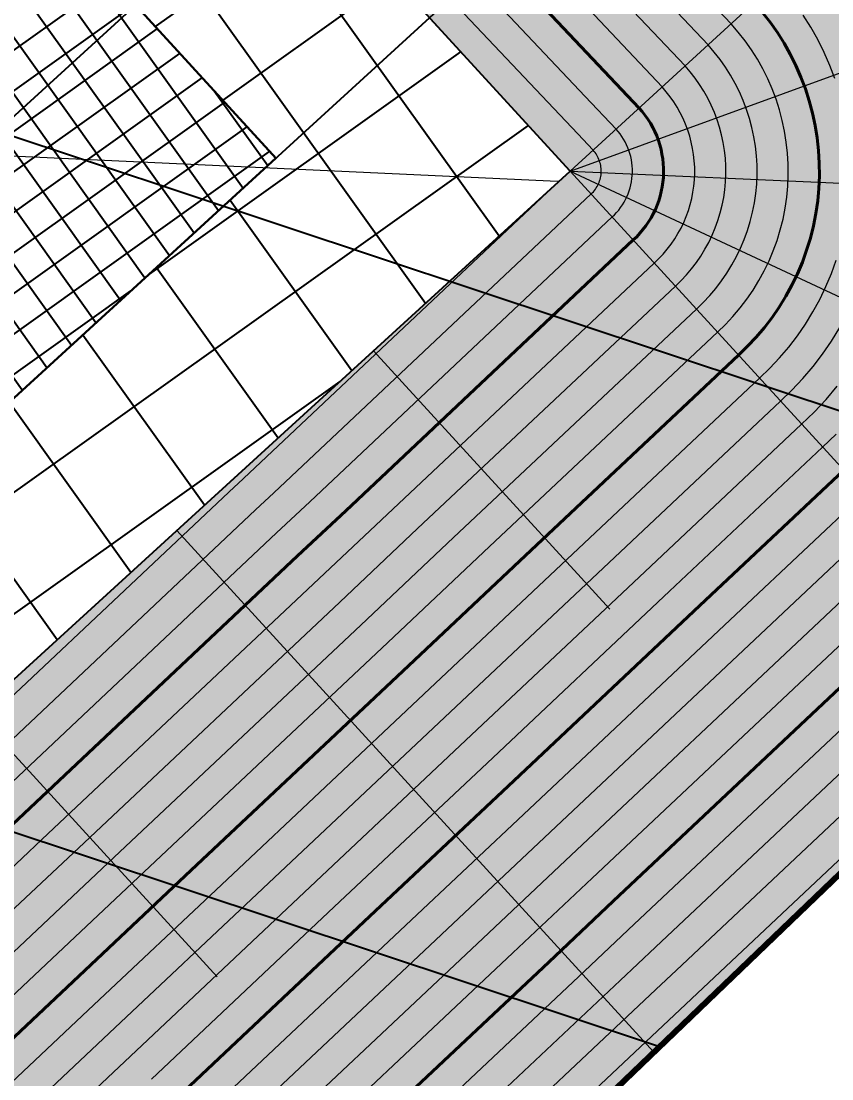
# Model space of a CAD drawing. Header units: metres. Extents: x 2302534 to 2308412, y 452340 to 454783.
# Drawn here: x 2308085.06 to 2308088.95, y 454477.5 to 454482.59 of the extents above; entities that cross this region are included whole.
import ezdxf

# ---------------------------------------------------------------- set-up
doc = ezdxf.new("R2010")
doc.units = ezdxf.units.M
doc.linetypes.add('ACAD_ISO02W100', pattern=[15, 12, -3])
for name, color, linetype, lineweight in [('280_ПОР_Откосы планировки', 250, 'Continuous', 20), ('ГП_АД том 3.2.6', 250, 'Continuous', 40), ('ГП_Борт_БР100.20.8', 15, 'Continuous', 30), ('ГП_ВП', 1, 'Continuous', 40), ('ГП_Границы ЗУ', 1, 'Continuous', 50), ('ПП_Дорога_Покрытия_Откос', 3, 'Continuous', 9)]:
    doc.layers.add(name, color=color, linetype=linetype, lineweight=lineweight)
for name, color, linetype in [('АД_серый', 250, 'Continuous'), ('ГП_здания', 7, 'Continuous'), ('ГП_ПЗМ', 7, 'Continuous'), ('ГП_Размеры проезд', 7, 'Continuous'), ('ПП_Дорога_Покрытия_Газон', 3, 'Continuous')]:
    doc.layers.add(name, color=color, linetype=linetype)
doc.layers.add('ГП_Штриховка отмостки', color=7, linetype='Continuous', true_color=0xfbfccf)
doc.styles.add('Ck_rus', font='isocpeur.ttf', dxfattribs={"width": 0.8, "oblique": 15, "height": 2.5})
doc.dimstyles.new('Ck_Линейный р-р', dxfattribs={"dimscale": 0, "dimtxt": 2.5, "dimasz": 1, "dimexe": 0.5, "dimexo": 0.5, "dimtad": 1, "dimzin": 1, "dimtxsty": 'Ck_rus', "dimblk": 'OBLIQUE', "dimcen": 0, "dimdle": 0.1, "dimadec": 0, "dimazin": 0, "dimtfac": 1, "dimtofl": 0, "dimtmove": 1, "dimatfit": 3, "dimfxl": 1, "dimarcsym": 0})

# ---------------------------------------------------------------- blocks, each defined once
blk = doc.blocks.new('АД 3.2.6')
at = {"layer": 'АД_серый'}
h = blk.add_hatch(dxfattribs=at)
h.set_pattern_fill('ANSI37', color=256, scale=0.25)
h.set_pattern_definition([(45, (-2306981.547548172, -453219.1040564558), (-0.5612660075668221, 0.5612660075668221), []), (135, (-2306981.547548172, -453219.1040564558), (-0.5612660075668221, -0.5612660075668221), [])])
edge = h.paths.add_edge_path()
edge.add_line((1447.454853040166, 1552.309207625396), (1448.993342189118, 1553.496323051746))
edge.add_line((1448.993342189118, 1553.496323051746), (1448.068976207171, 1554.677655998675))
edge.add_line((1448.068976207171, 1554.677655998675), (1446.517068812158, 1553.479917128919))
edge.add_arc((1539.264207246713, 1427.39880878001), 156.5198951261088, 126.3387527321787, 128.5976521573407)
edge.add_line((1441.619650802109, 1549.726312502695), (1440.286358835176, 1548.661001503293))
edge.add_line((1440.286358835176, 1548.661001503293), (1432.437758919317, 1542.427474732685))
edge.add_line((1432.437758919317, 1542.427474732685), (1424.532497577369, 1535.683233446325))
edge.add_line((1424.532497577369, 1535.683233446325), (1399.62438085489, 1514.544693585194))
edge.add_line((1399.62438085489, 1514.544693585194), (1338.628941953648, 1462.780261460226))
edge.add_line((1338.628941953648, 1462.780261460226), (1277.633627716452, 1411.015930665249))
edge.add_arc((2570.053925645072, -111.6977968080318), 1997.249939875698, 130.3233042678484, 132.4751140804625)
edge.add_line((1221.371130604297, 1361.415247290919), (1158.760474131442, 1304.093159574782))
edge.add_line((1158.760474131442, 1304.093159574782), (1121.881938925944, 1270.329663886223))
edge.add_line((1121.881938925944, 1270.329663886223), (1072.464701327029, 1225.086580126663))
edge.add_line((1072.464701327029, 1225.086580126663), (1074.583919865545, 1224.99317454308))
edge.add_line((1074.583919865545, 1224.99317454308), (1122.89484344935, 1269.223307512118))
edge.add_line((1122.89484344935, 1269.223307512118), (1159.773378654849, 1302.986803200678))
edge.add_line((1159.773378654849, 1302.986803200678), (1222.384035128168, 1360.308890916873))
edge.add_arc((2570.053925785702, -111.6977969651925), 1995.749940086286, 130.3233042815335, 132.4751140939099, ccw=False)
edge.add_line((1278.604277253617, 1409.872322569485), (1339.599524696823, 1461.636596676137))
edge.add_line((1339.599524696823, 1461.636596676137), (1400.594963598531, 1513.401028801105))
edge.add_line((1400.594963598531, 1513.401028801105), (1433.380012007896, 1541.224411068426))
edge.add_line((1433.380012007896, 1541.224411068426), (1441.268543222919, 1547.527284682845))
edge.add_line((1441.268543222919, 1547.527284682845), (1442.567646383308, 1548.565322835639))
edge.add_arc((1539.189932452515, 1427.497935878229), 154.8973155026733, 126.31552717981941, 128.5929061880581, ccw=False)
blk = doc.blocks.new('A$Cc85c39c8')
at = {"layer": 'ГП_Штриховка отмостки'}
h = blk.add_hatch(dxfattribs=at)
h.set_pattern_fill('ANSI37', color=8, scale=0.05, angle=-189.077979408546)
h.set_pattern_definition([(215.922020591454, (-2304838.715702966, -470413.0885560307), (0.0931360275646616, -0.1285583247770233), []), (305.9220205914539, (-2304838.715702966, -470413.0885560307), (0.128558324777023, 0.0931360275646616), [])])
h.paths.add_polyline_path([(40.45327658439055, 30.14330169017194), (46.99561853986233, 36.20718584296992), (42.25262851873412, 41.31523807306075), (35.71669467259198, 35.24580416700337)])
h.paths.add_polyline_path([(40.51102579943836, 31.55090597097296), (45.58170047448948, 36.2602846515365), (42.20018534455448, 39.90207091264892), (37.12890497315675, 35.19372560537886)], flags=16)
at = {"layer": 'ПП_Дорога_Покрытия_Газон'}
h = blk.add_hatch(dxfattribs=at)
h.set_pattern_fill('ANSI37', color=256, scale=0.15, angle=-9.07873099316971)
h.set_pattern_definition([(35.92126900683027, (-2304840.476473742, -470414.7234880657), (-0.2794030235297626, 0.3856786394686991), []), (125.9212690068301, (-2304840.476473742, -470414.7234880657), (-0.3856786394686991, -0.2794030235297626), [])])
h.paths.add_polyline_path([(31.80679666250944, 32.9824364244123), (41.57219145726412, 42.04804754944052), (46.99735295586288, 36.20879710651934), (40.4586560614407, 30.1375066266628), (35.71585637005046, 35.2464209428872), (34.24808704806492, 33.88431744131958), (37.58216437650844, 30.29362021497218), (30.61248172447085, 23.82204674865352), (27.2943626656197, 27.42767616017955), (25.08947756839916, 25.38119033561088), (26.41510894335806, 23.95335542829707), (26.59912590356544, 24.12334695865866), (28.09410397289321, 22.5063845536788), (26.69921981403604, 21.21673105104128), (25.20216329349205, 22.83222165692132), (25.38531104614958, 23.00204682303593), (24.06334717711434, 24.42877429019427), (19.6634955802001, 20.34454430721234), (24.3440535068512, 15.30204720114125), (17.33372789714485, 8.799555780016817), (12.65565388370305, 13.83893620257731), (6.425984020810574, 8.055089786474127), (9.351529918145388, 4.904368156974669), (0.5569829787127674, -3.260378968145232), (-3.04884798778221, 0.6238641829113476), (13.07458295533433, 15.59238233446376), (12.39427205640822, 16.32521171408007), (-4.462081200443208, 0.6763906624983065), (0.5044534718617797, -4.673618383996654), (15.52864902606234, 9.274058394134045), (17.32033615140244, 7.344083418953232), (48.41170692164451, 36.1561022423557), (41.62246535671875, 43.45919837558176), (31.12658134056256, 33.7151596727781)])
h.paths.add_polyline_path([(30.02727914554998, 32.69460360653466), (13.49357850151136, 17.34576319932239), (14.17390455910936, 16.6129206638434), (30.70770056173206, 31.96165835205466)], flags=17)
at = {"layer": 'ГП_Борт_БР100.20.8'}
blk.add_lwpolyline([(14.17414304520935, 16.61266377009451), (30.70750055555254, 31.96187379723415), (29.00677189184353, 33.7938869788195), (30.1060897144489, 34.81442621239694), (31.80679666250944, 32.98243642429588), (41.57219145726412, 42.04804754944052), (42.2515535177663, 41.31683086819248), (46.99486415693536, 36.20843334466917), (40.4586560614407, 30.1375066266628), (35.71573948487639, 35.24683314689901), (34.24802999245003, 33.8843788873055), (37.58216437650844, 30.29362021485577), (30.62048938637599, 23.82948211801704), (27.28635500464589, 27.42024079168914), (25.08962095109746, 25.38101496448508), (26.41481280932203, 23.95308186748298), (26.59912590356544, 24.12334695865866), (28.09410397289321, 22.5063845536788), (26.69921981403604, 21.21673105104128), (25.2018454563804, 22.83256464183796), (25.38531104614958, 23.00204682303593), (24.06334717711434, 24.42877429019427), (19.66345330281183, 20.34458985069068)], dxfattribs=at)
at = {"layer": 'ПП_Дорога_Покрытия_Газон'}
blk.add_lwpolyline([(17.32033615140244, 7.344083418953232), (48.41170692164451, 36.1561022423557), (41.62246535671875, 43.45919837558176), (31.12658134056256, 33.7151596727781), (31.80679666250944, 32.9824364244123), (41.57219145726412, 42.04804754944052), (46.99735295586288, 36.20879710651934), (40.4586560614407, 30.1375066266628), (35.7153429761529, 35.24646296916762), (34.24808704806492, 33.88431744131958), (37.58216437650844, 30.29362021497218), (30.61248172447085, 23.82204674865352), (27.2943626656197, 27.42767616017955), (25.08947756839916, 25.38119033561088), (26.41510894335806, 23.95335542829707), (26.59912590356544, 24.12334695865866), (28.09410397289321, 22.5063845536788), (26.69921981403604, 21.21673105104128), (25.20216329349205, 22.83222165692132), (25.38531104614958, 23.00204682303593), (24.06334717711434, 24.42877429019427), (19.6634955802001, 20.34454430721234)], dxfattribs=at)
blk = doc.blocks.new('Откос Компрессорная 4')
at = {"layer": 'ПП_Дорога_Покрытия_Откос'}
h = blk.add_hatch(dxfattribs=at)
h.set_pattern_fill('GRASS', color=110, scale=0.02, style=0)
h.set_pattern_definition([(90, (0, 0), (-0.3592102448, 0.3592102448), [0.09525, -0.6231704896]), (45, (0, 0), (-0.3592102448427661, 0.3592102448427661), [0.09525, -0.4127500000000001]), (135, (0, 0), (-0.3592102448427661, -0.3592102448427661), [0.09525, -0.4127500000000001])])
h.paths.add_polyline_path([(2308038.291761858, 454442.696528777), (2308039.507462977, 454441.3686434724), (2308054.627852278, 454455.2119800271), (2308056.404400716, 454453.2680670935), (2308087.696207987, 454481.8657529242), (2308081.295686681, 454488.8470017868), (2308083.557329347, 454490.9205121803), (2308090.113307504, 454484.08178866), (2308090.217869959, 454483.9639435636), (2308090.316708721, 454483.841258304), (2308090.409600043, 454483.7140106089), (2308090.496333644, 454483.5824885345), (2308090.576713183, 454483.446989813), (2308090.650556699, 454483.3078211784), (2308090.71769703, 454483.1652976728), (2308090.777982187, 454483.0197419329), (2308090.831275702, 454482.8714834593), (2308090.87745693, 454482.7208578709), (2308090.91642133, 454482.5682061456), (2308090.948080696, 454482.4138738475), (2308090.972363359, 454482.2582103451), (2308090.989214349, 454482.1015680207), (2308090.998595521, 454481.9443014721), (2308091.000485639, 454481.7867667104), (2308090.994880422, 454481.6293203537), (2308090.98179256, 454481.4723188201), (2308090.96125168, 454481.3161175206), (2308090.933304282, 454481.1610700549), (2308090.898013631, 454481.0075274105), (2308090.855459617, 454480.8558371683), (2308090.80573857, 454480.7063427162), (2308090.748963047, 454480.5593824711), (2308090.685261572, 454480.4152891131), (2308090.614778349, 454480.2743888327), (2308090.537672935, 454480.1370005917), (2308090.454119876, 454480.0034354019), (2308090.364308314, 454479.8739956203), (2308090.26844156, 454479.7489742655), (2308090.166736632, 454479.6286543535), (2308090.059423762, 454479.5133082577), (2308089.946745881, 454479.403197092), (2308083.54920351, 454473.2584983343), (2308078.268499982, 454468.236959544), (2308066.615421102, 454457.4894170943), (2308058.952790456, 454450.4795994847), (2308058.837828151, 454450.3816743318), (2308058.719000534, 454450.2884774176), (2308058.59650194, 454450.2001611585), (2308058.459078041, 454450.1076945531), (2308058.317678141, 454450.0214306013), (2308058.172582002, 454449.9415399779), (2308058.024076701, 454449.8681807482), (2308057.872456057, 454449.8014980549), (2308057.718020056, 454449.741623831), (2308057.561074253, 454449.688676539), (2308057.401929166, 454449.6427609361), (2308057.240899669, 454449.6039678672), (2308057.078304362, 454449.5723740854), (2308056.914464941, 454449.5480420993), (2308056.749705568, 454449.5310200503), (2308056.584352223, 454449.5213416171), (2308056.418732058, 454449.5190259485), (2308056.253172759, 454449.524077626), (2308056.088001887, 454449.536486655), (2308055.923546235, 454449.5562284839), (2308055.760131183, 454449.5832640529), (2308055.598080051, 454449.6175398719), (2308055.437713461, 454449.6589881252), (2308055.2793487, 454449.7075268068), (2308055.123299097, 454449.7630598818), (2308054.969873398, 454449.825477477), (2308054.81937516, 454449.8946560979), (2308054.672102147, 454449.9704588732), (2308054.528345742, 454450.0527358255), (2308054.528081701, 454450.0548043401), (2308050.120754238, 454445.9306404571), (2308042.168934919, 454438.4616497928), (2308042.041916955, 454438.350885929), (2308041.910214192, 454438.2457356586), (2308041.77407453, 454438.1463968995), (2308041.633754214, 454438.053056631), (2308041.48951736, 454437.9658905422), (2308041.341635458, 454437.8850627004), (2308041.190386858, 454437.810725243), (2308041.036056243, 454437.7430180912), (2308040.878934103, 454437.6820686857), (2308040.719316179, 454437.6279917483), (2308040.55750291, 454437.5808890646), (2308040.393798867, 454437.5408492931), (2308040.228512182, 454437.5079477985), (2308040.061953962, 454437.4822465091), (2308039.89443771, 454437.4637938008), (2308039.726278733, 454437.4526244063), (2308039.557793546, 454437.4487593491), (2308039.389299279, 454437.4522059039), (2308039.221113078, 454437.4629575836), (2308039.05355151, 454437.4809941509), (2308038.886929966, 454437.5062816568), (2308038.721562068, 454437.538772504), (2308038.557759078, 454437.5784055369), (2308038.395829313, 454437.6251061568), (2308038.236077562, 454437.6787864616), (2308038.085617818, 454437.7367517273), (2308037.937689207, 454437.800901806), (2308037.792545835, 454437.8711265034), (2308037.650437023, 454437.94730519), (2308037.511606882, 454438.0293070092), (2308037.376293888, 454438.1169911013), (2308037.244730475, 454438.210206846), (2308037.117142639, 454438.3087941208), (2308036.993749546, 454438.4125835763), (2308036.874763154, 454438.5213969269), (2308036.760387856, 454438.6350472575), (2308036.650820119, 454438.7533393437), (2308035.474726548, 454440.1174860178)])
at = {"layer": '280_ПОР_Откосы планировки', "linetype": 'Continuous', "lineweight": 20}
for p, q in [((2308087.696207987, 454481.8657529242, 145.2992506939918), (2308090.113307504, 454484.08178866, 143.1131141264923)), ((2308087.696207987, 454481.8657529242, 145.2992506939918), (2308089.242582017, 454482.4283546854, 144.2014781788707)), ((2308087.696207987, 454481.8657529242, 145.2992506939918), (2308089.946745881, 454479.403197092, 143.0752301067114)), ((2308087.696207987, 454481.8657529242, 145.2992506939918), (2308089.200855373, 454481.1624289361, 144.1920082363095)), ((2308087.696207987, 454481.8657529242, 145.2992506939918), (2308090.999018216, 454481.7197988723, 143.0942580589331)), ((2308086.750265305, 454481.0012527883, 145.3120654044506), (2308087.886255358, 454479.7582437552, 144.1894603274077)), ((2308085.804322623, 454480.1367526523, 145.3248801149094), (2308088.097744943, 454477.6272723522, 143.0584803940183)), ((2308084.840318656, 454479.255746249, 145.337939502063), (2308085.997955625, 454477.9890509948, 144.1939425675258))]:
    blk.add_line(p, q, dxfattribs=at)
at = {"layer": '280_ПОР_Откосы планировки', "linetype": 'Continuous', "lineweight": -3}
for points in [[(2308056.404400716, 454453.2680670935, 145.7231616321951), (2308087.696207987, 454481.8657529242, 145.2992506939918), (2308081.295686681, 454488.8470017868, 145.2050016340799)], [(2308089.946745881, 454479.403197092, 143.0752301067114), (2308083.54920351, 454473.2584983343, 143.0172761087306)]]:
    blk.add_polyline3d(points, dxfattribs=at)
blk = doc.blocks.new('_Oblique')
at = {"color": 0, "linetype": 'ByBlock', "lineweight": -2}
blk.add_line((-0.5, -0.5), (0.5, 0.5), dxfattribs=at)
blk = doc.blocks.new('*D190')
at = {"layer": 'ГП_Размеры проезд', "color": 0, "lineweight": -2, "transparency": 16777216}
for p, q in [((2308081.097888357, 454485.2767102422), (2308084.950509377, 454488.7976328054)), ((2308084.732236253, 454488.6658874328), (2308088.151993273, 454484.9239625417)), ((2308084.450183839, 454481.6086022932), (2308088.302804859, 454485.1295248565))]:
    blk.add_line(p, q, dxfattribs=at)
at = {"layer": 'ГП_Размеры проезд', "color": 0, "lineweight": -2, "transparency": 16777216, "xscale": 0.5, "yscale": 0.5, "zscale": 0.5}
for p, rotation in [((2308084.765967022, 454488.6289789618), 132.4242889778814), ((2308088.118262504, 454484.9608710129), 312.4242889778814)]:
    blk.add_blockref('_Oblique', p, dxfattribs=dict(at, rotation=rotation))
at = {"layer": 'ГП_Размеры проезд', "color": 0, "lineweight": 25, "transparency": 16777216, "insert": (2308087.36482654, 454487.6381942058), "char_height": 1.25, "attachment_point": 5, "rotation": 312.4242889778814, "style": 'Ck_rus', "bg_fill": 3, "box_fill_scale": 1.1, "bg_fill_color": 9, "bg_fill_true_color": 13158600, "bg_fill_transparency": 0}
blk.add_mtext('4,97', dxfattribs=at)
blk = doc.blocks.new('*D192')
at = {"layer": 'ГП_Размеры проезд', "color": 0, "lineweight": -2, "transparency": 16777216}
for p, q in [((2308088.117690742, 454484.9614966956), (2308087.780316512, 454485.3305205823)), ((2308084.832796363, 454481.9583341572), (2308088.302202685, 454485.1301838106)), ((2308088.117690742, 454484.9614966956), (2308088.791633661, 454484.2243300325)), ((2308085.506739282, 454481.2211674939), (2308088.976145604, 454484.3930171474)), ((2308088.791633661, 454484.2243300325), (2308089.129007892, 454483.8553061459)), ((2308091.905599496, 454480.818237709), (2308088.791633661, 454484.2243300325))]:
    blk.add_line(p, q, dxfattribs=at)
at = {"layer": 'ГП_Размеры проезд', "color": 0, "lineweight": -2, "transparency": 16777216, "xscale": 0.5, "yscale": 0.5, "zscale": 0.5}
for p, rotation in [((2308088.117690742, 454484.9614966956), 312.4346197351161), ((2308088.791633661, 454484.2243300325), 132.4346197351161)]:
    blk.add_blockref('_Oblique', p, dxfattribs=dict(at, rotation=rotation))
at = {"layer": 'ГП_Размеры проезд', "color": 0, "lineweight": 25, "transparency": 16777216, "insert": (2308091.686168871, 454482.9107957037), "char_height": 1.25, "attachment_point": 5, "rotation": 312.4346197351161, "style": 'Ck_rus', "bg_fill": 3, "box_fill_scale": 1.1, "bg_fill_color": 9, "bg_fill_true_color": 13158600, "bg_fill_transparency": 0}
blk.add_mtext('1,00', dxfattribs=at)

msp = doc.modelspace()

# ---------------------------------------------------------------- hatches: boundary and pattern name
at = {"layer": 'ГП_ПЗМ'}
h = msp.add_hatch(dxfattribs=at)
h.set_pattern_fill('ANSI31', color=1, angle=5156.620156177408, style=0)
h.set_pattern_definition([(161.620156177409, (0, 0), (-1.001125794145185, -3.01303371111197), [])])
h.paths.add_polyline_path([(2308087.546368007, 454486.7537011815), (2308090.113307504, 454484.08178866), (2308089.946745881, 454479.403197092), (2308084.866990538, 454481.9895232577), (2308081.510518429, 454485.6549011354), (2308078.268615711, 454486.7536998816), (2308080.957684005, 454489.2156718815), (2308081.295686681, 454488.8470017869), (2308083.557329347, 454490.9205121803)])
h.paths.add_polyline_path([(2308074.577349546, 454464.835846258), (2308076.642817655, 454466.7537038381), (2308077.850968671, 454467.8773215658)], flags=17)
h.paths.add_polyline_path([(2308038.291761858, 454442.696528777), (2308034.578082175, 454446.7529046432), (2308039.022085291, 454446.7537041454), (2308038.079191532, 454445.8904132421), (2308039.632488483, 454444.1941619097), (2308042.427592327, 454446.7537037659), (2308051.009220781, 454446.7537032977), (2308042.157774314, 454438.4622397491), (2308036.662113376, 454438.752742378), (2308036.132158594, 454439.3618550958), (2308035.474726548, 454440.1174860178)])
h.paths.add_polyline_path([(2308080.497025413, 454477.9957982775), (2308084.866990538, 454481.9895232577), (2308081.510518429, 454485.6549011354), (2308077.144515005, 454481.6568498511)], flags=16)
h.paths.add_polyline_path([(2308073.454990577, 454478.2792834751), (2308074.577350259, 454477.0536298096), (2308080.497025413, 454477.9957982775), (2308077.144515005, 454481.5451226133), (2308077.328266499, 454485.8927647265), (2308056.423789121, 454466.7537052673), (2308077.850968671, 454467.8773215658), (2308089.946745881, 454479.403197092), (2308084.290502292, 454481.4626688222), (2308080.497025413, 454477.9957982775), (2308074.577350927, 454475.3748547617), (2308069.882241083, 454471.075433047), (2308067.923736237, 454473.2141847199)])
h.paths.add_polyline_path([(2308054.577352159, 454465.0632029806), (2308034.578082175, 454446.7529046432), (2308039.022085291, 454446.7537041454), (2308045.454738589, 454452.6432871661), (2308047.00749427, 454450.9476269167), (2308042.427592327, 454446.7537037659), (2308051.009220781, 454446.7537032977), (2308054.577350586, 454450.0574637379), (2308054.577351726, 454460.4529994422), (2308054.302532084, 454460.7533955306), (2308054.577351768, 454461.0042822215)])
h.paths.add_polyline_path([(2308058.952790456, 454450.4795994847), (2308054.577350586, 454450.0574637379), (2308054.577351726, 454460.4529994422), (2308057.601084447, 454457.1478591165), (2308062.070076045, 454461.2407450261), (2308058.776702782, 454464.8379278386), (2308054.577351768, 454461.0042822215), (2308054.577352159, 454465.0632029806), (2308056.423789121, 454466.7537052673), (2308077.850968671, 454467.8773215658), (2308074.577349546, 454464.835846258), (2308058.952919398, 454450.47971796)])
h.paths.add_polyline_path([(2308080.497025413, 454477.9957982775), (2308084.866990538, 454481.9895232577), (2308081.510518429, 454485.6549011354), (2308077.144515005, 454481.6568498511)], flags=17)
h.paths.add_polyline_path([(2308064.748132371, 454468.6870246313), (2308065.896906663, 454467.4300268083), (2308066.931425373, 454468.3733022004), (2308065.784490027, 454469.6311809536)], flags=16)

# ---------------------------------------------------------------- linework, layer by layer
at = {"layer": 'ГП_ВП', "color": 1, "linetype": 'Continuous', "lineweight": 20, "flags": 128}
for points, elevation in [([(2308085.681663833, 454477.4976132415), (2308086.560921611, 454478.3257107057), (2308087.295710673, 454479.0177454809), (2308088.173387668, 454479.8443541405), (2308088.909757513, 454480.5378777203), (2308088.975591767, 454480.6010421317)], 144.0999999999999), ([(2308085.681663833, 454477.4976132415), (2308086.560921611, 454478.3257107057), (2308087.295710673, 454479.0177454809), (2308088.173387668, 454479.8443541405), (2308088.909757513, 454480.5378777203), (2308088.975591767, 454480.6010421317)], 144.0999999999999), ([(2308085.884048461, 454477.2761624289), (2308086.904712663, 454478.2374384712), (2308087.498095301, 454478.7962946683), (2308088.51948648, 454479.7582553878), (2308089.112142142, 454480.3164269077)], 143.8999999999999), ([(2308085.884048461, 454477.2761624289), (2308086.904712663, 454478.2374384712), (2308087.498095301, 454478.7962946683), (2308088.51948648, 454479.7582553878), (2308089.112142142, 454480.3164269077)], 143.8999999999999), ([(2308085.985240774, 454477.1654370225), (2308087.076608188, 454478.1933023538), (2308087.599287615, 454478.685569262), (2308088.692535886, 454479.7152060113), (2308089.213334456, 454480.2057015013)], 143.7999999999999), ([(2308085.985240774, 454477.1654370225), (2308087.076608188, 454478.1933023538), (2308087.599287615, 454478.685569262), (2308088.692535886, 454479.7152060113), (2308089.213334456, 454480.2057015013)], 143.7999999999999), ([(2308086.086433088, 454477.0547116161), (2308087.248503714, 454478.1491662365), (2308087.700479929, 454478.5748438555), (2308088.865585292, 454479.6721566349), (2308089.314526769, 454480.094976095)], 143.6999999999999), ([(2308086.086433088, 454477.0547116161), (2308087.248503714, 454478.1491662365), (2308087.700479929, 454478.5748438555), (2308088.865585292, 454479.6721566349), (2308089.314526769, 454480.094976095)], 143.6999999999999), ([(2308086.187625402, 454476.9439862099), (2308087.420399239, 454478.1050301192), (2308087.801672243, 454478.4641184492), (2308089.038634698, 454479.6291072585)], 143.5999999999999), ([(2308086.187625402, 454476.9439862099), (2308087.420399239, 454478.1050301192), (2308087.801672243, 454478.4641184492), (2308089.038634698, 454479.6291072585)], 143.5999999999999), ([(2308086.39001003, 454476.7225353972), (2308087.764190291, 454478.0167578847), (2308088.00405687, 454478.2426676365), (2308089.38473351, 454479.5430085058)], 143.3999999999999), ([(2308086.39001003, 454476.7225353972), (2308087.764190291, 454478.0167578847), (2308088.00405687, 454478.2426676365), (2308089.38473351, 454479.5430085058)], 143.3999999999999), ([(2308086.491202344, 454476.6118099908), (2308087.936085816, 454477.9726217675), (2308088.105249185, 454478.1319422302), (2308089.557782916, 454479.4999591294)], 143.3), ([(2308086.491202344, 454476.6118099908), (2308087.936085816, 454477.9726217675), (2308088.105249185, 454478.1319422302), (2308089.557782916, 454479.4999591294)], 143.3), ([(2308086.592394658, 454476.5010845845), (2308088.107981342, 454477.9284856502), (2308088.206441499, 454478.0212168239), (2308089.730832322, 454479.456909753)], 143.2), ([(2308086.592394658, 454476.5010845845), (2308088.107981342, 454477.9284856502), (2308088.206441499, 454478.0212168239), (2308089.730832322, 454479.456909753)], 143.2), ([(2308086.693586972, 454476.3903591781), (2308088.279876868, 454477.8843495329), (2308088.307633812, 454477.9104914176), (2308089.903881728, 454479.4138603766)], 143.1), ([(2308086.693586972, 454476.3903591781), (2308088.279876868, 454477.8843495329), (2308088.307633812, 454477.9104914176), (2308089.903881728, 454479.4138603766)], 143.1)]:
    msp.add_lwpolyline(points, dxfattribs=dict(at, elevation=elevation))
at = {"layer": 'ГП_ВП', "color": 1, "linetype": 'Continuous', "lineweight": 40, "flags": 128}
for points, elevation in [([(2308085.782856147, 454477.3868878351), (2308086.732817137, 454478.2815745884), (2308087.396902987, 454478.9070200746), (2308088.346437074, 454479.8013047642), (2308089.010949828, 454480.427152314)], 143.9999999999999), ([(2308085.782856147, 454477.3868878351), (2308086.732817137, 454478.2815745884), (2308087.396902987, 454478.9070200746), (2308088.346437074, 454479.8013047642), (2308089.010949828, 454480.427152314)], 143.9999999999999), ([(2308086.288817717, 454476.8332608035), (2308087.592294765, 454478.060894002), (2308087.902864557, 454478.353393043), (2308089.211684104, 454479.5860578822)], 143.5), ([(2308086.288817717, 454476.8332608035), (2308087.592294765, 454478.060894002), (2308087.902864557, 454478.353393043), (2308089.211684104, 454479.5860578822)], 143.5)]:
    msp.add_lwpolyline(points, dxfattribs=dict(at, elevation=elevation))
at = {"layer": 'ГП_ПЗМ'}
msp.add_lwpolyline([(2308079.641263733, 454469.5423512196), (2308089.946745881, 454479.403197092), (2308090.112984062, 454484.0727033471), (2308087.546368007, 454486.7537011815), (2308078.268615711, 454486.7536998816), (2308074.577348838, 454483.3741666427), (2308074.577350259, 454477.0536298096), (2308075.413495425, 454476.1405318028), (2308074.577350927, 454475.3748547617), (2308074.57735051, 454466.7537038272), (2308076.642817655, 454466.7537038381)], close=True, dxfattribs=at)

# ---------------------------------------------------------------- block references
at = {"layer": 'ГП_АД том 3.2.6'}
msp.add_blockref('АД 3.2.6', (2306959.993951246, 453221.759960641), dxfattribs=at)
at = {"layer": 'ГП_здания', "rotation": 359.6033728621314}
msp.add_blockref('A$Cc85c39c8', (2308039.035374221, 454446.0456419022), dxfattribs=at)

# ---------------------------------------------------------------- next in the draw order: dimensions: what is measured, and where the dimension line sits
at = {"layer": 'ГП_Размеры проезд', "lineweight": 25}
dim = msp.add_aligned_dim(p1=(2308080.913346001, 454485.1080563986), p2=(2308084.265641483, 454481.4399484496), distance=5.219155528403207, dimstyle='Ck_Линейный р-р', override={"dimgap": 1, "dimtfill": 1}, dxfattribs=at)
dim.commit()
dim.dimension.update_dxf_attribs({"geometry": '*D190', "text_midpoint": (2308087.36482654, 454487.6381942058)})

# ---------------------------------------------------------------- next in the draw order: dimensions: what is measured, and where the dimension line sits
dim = msp.add_linear_dim(base=(2308088.791633661, 454484.2243300325), p1=(2308084.648284419, 454481.7896470422), p2=(2308085.322227339, 454481.0524803788), angle=312.43461975032506, dimstyle='Ck_Линейный р-р', override={"dimgap": 1, "dimtfill": 1}, dxfattribs=at)
dim.commit()
dim.dimension.update_dxf_attribs({"geometry": '*D192', "text_midpoint": (2308090.972363357, 454482.2582103446), "dimtype": 161})

# ---------------------------------------------------------------- next in the draw order: linework, layer by layer
at = {"layer": 'ГП_ВП', "color": 1, "linetype": 'Continuous', "lineweight": 20, "flags": 128}
for points, elevation in [([(2308084.872125322, 454478.3834164922), (2308085.185757406, 454478.6787996439), (2308086.486172162, 454479.9035487317), (2308086.788992421, 454480.1887491518), (2308088.100219003, 454481.423680971), (2308088.122136331, 454481.4447094642), (2308088.142952422, 454481.4668305609), (2308088.162613135, 454481.4899857493), (2308088.181067528, 454481.5141138719), (2308088.198267973, 454481.539151308), (2308088.214170274, 454481.5650321617), (2308088.228733771, 454481.5916884544), (2308088.241921426, 454481.6190503211), (2308088.253699909, 454481.6470462097), (2308088.264039659, 454481.6756030839), (2308088.272914947, 454481.7046466255), (2308088.280303915, 454481.7341014403), (2308088.286188612, 454481.7638912621), (2308088.29055502, 454481.7939391578), (2308088.293393058, 454481.8241677312), (2308088.294696591, 454481.8544993247), (2308088.294463414, 454481.8848562196), (2308088.29269524, 454481.9151608339), (2308088.289397665, 454481.9453359163), (2308088.284580129, 454481.975304737), (2308088.278255876, 454482.004991275), (2308088.270441892, 454482.0343204004), (2308088.261158843, 454482.0632180529), (2308088.250431002, 454482.0916114146), (2308088.238286173, 454482.1194290778), (2308088.224755601, 454482.1466012082), (2308088.209873885, 454482.173059701), (2308088.193678872, 454482.1987383328), (2308088.176211558, 454482.2235729068), (2308088.157515977, 454482.2475013919), (2308088.137639082, 454482.2704640565), (2308087.839069362, 454482.5865210605), (2308086.511457164, 454483.9918917527)], 144.8999999999999), ([(2308084.872125322, 454478.3834164922), (2308085.185757406, 454478.6787996439), (2308086.486172162, 454479.9035487317), (2308086.788992421, 454480.1887491518), (2308088.100219003, 454481.423680971), (2308088.122136331, 454481.4447094642), (2308088.142952422, 454481.4668305609), (2308088.162613135, 454481.4899857493), (2308088.181067528, 454481.5141138719), (2308088.198267973, 454481.539151308), (2308088.214170274, 454481.5650321617), (2308088.228733771, 454481.5916884544), (2308088.241921426, 454481.6190503211), (2308088.253699909, 454481.6470462097), (2308088.264039659, 454481.6756030839), (2308088.272914947, 454481.7046466255), (2308088.280303915, 454481.7341014403), (2308088.286188612, 454481.7638912621), (2308088.29055502, 454481.7939391578), (2308088.293393058, 454481.8241677312), (2308088.294696591, 454481.8544993247), (2308088.294463414, 454481.8848562196), (2308088.29269524, 454481.9151608339), (2308088.289397665, 454481.9453359163), (2308088.284580129, 454481.975304737), (2308088.278255876, 454482.004991275), (2308088.270441892, 454482.0343204004), (2308088.261158843, 454482.0632180529), (2308088.250431002, 454482.0916114146), (2308088.238286173, 454482.1194290778), (2308088.224755601, 454482.1466012082), (2308088.209873885, 454482.173059701), (2308088.193678872, 454482.1987383328), (2308088.176211558, 454482.2235729068), (2308088.157515977, 454482.2475013919), (2308088.137639082, 454482.2704640565), (2308087.839069362, 454482.5865210605), (2308086.511457164, 454483.9918917527)], 144.8999999999999), ([(2308084.841966355, 454478.7670718785), (2308086.283787534, 454480.1249995443), (2308086.442893608, 454480.2748479045), (2308087.897834375, 454481.6451317837), (2308087.908772472, 454481.6556262974), (2308087.919160984, 454481.6666660875), (2308087.928972891, 454481.678221953), (2308087.93818277, 454481.6902633728), (2308087.946766852, 454481.7027585959), (2308087.95470308, 454481.7156747365), (2308087.961971162, 454481.7289778688), (2308087.968552614, 454481.742633126), (2308087.974430803, 454481.7566047992), (2308087.979590975, 454481.7708564388), (2308087.984020291, 454481.7853509555), (2308087.987707841, 454481.8000507228), (2308087.990644668, 454481.8149176792), (2308087.992823774, 454481.8299134304), (2308087.99424013, 454481.8449993509), (2308087.994890673, 454481.8601366848), (2308087.994774303, 454481.8752866456), (2308087.993891876, 454481.8904105151), (2308087.992246182, 454481.9054697404), (2308087.989841935, 454481.9204260282), (2308087.986685744, 454481.9352414396), (2308087.982786084, 454481.9498784803), (2308087.97815327, 454481.9643001893), (2308087.972799417, 454481.978470226), (2308087.966738399, 454481.9923529538), (2308087.95998581, 454482.0059135209), (2308087.952558917, 454482.0191179389), (2308087.944476608, 454482.0319331583), (2308087.935759342, 454482.0443271407), (2308087.926429095, 454482.0562689291), (2308087.9165093, 454482.0677287133), (2308087.767504615, 454482.2254606304), (2308086.290327381, 454483.7891564096)], 145.0999999999998), ([(2308084.841966355, 454478.7670718785), (2308086.283787534, 454480.1249995443), (2308086.442893608, 454480.2748479045), (2308087.897834375, 454481.6451317837), (2308087.908772472, 454481.6556262974), (2308087.919160984, 454481.6666660875), (2308087.928972891, 454481.678221953), (2308087.93818277, 454481.6902633728), (2308087.946766852, 454481.7027585959), (2308087.95470308, 454481.7156747365), (2308087.961971162, 454481.7289778688), (2308087.968552614, 454481.742633126), (2308087.974430803, 454481.7566047992), (2308087.979590975, 454481.7708564388), (2308087.984020291, 454481.7853509555), (2308087.987707841, 454481.8000507228), (2308087.990644668, 454481.8149176792), (2308087.992823774, 454481.8299134304), (2308087.99424013, 454481.8449993509), (2308087.994890673, 454481.8601366848), (2308087.994774303, 454481.8752866456), (2308087.993891876, 454481.8904105151), (2308087.992246182, 454481.9054697404), (2308087.989841935, 454481.9204260282), (2308087.986685744, 454481.9352414396), (2308087.982786084, 454481.9498784803), (2308087.97815327, 454481.9643001893), (2308087.972799417, 454481.978470226), (2308087.966738399, 454481.9923529538), (2308087.95998581, 454482.0059135209), (2308087.952558917, 454482.0191179389), (2308087.944476608, 454482.0319331583), (2308087.935759342, 454482.0443271407), (2308087.926429095, 454482.0562689291), (2308087.9165093, 454482.0677287133), (2308087.767504615, 454482.2254606304), (2308086.290327381, 454483.7891564096)], 145.0999999999998), ([(2308084.670070829, 454478.8112079958), (2308086.182595221, 454480.2357249506), (2308086.269844202, 454480.3178972809), (2308087.796642061, 454481.7558571899), (2308087.802090542, 454481.7610847139), (2308087.807265265, 454481.7665838507), (2308087.812152769, 454481.772340055), (2308087.816740392, 454481.7783381232), (2308087.821016291, 454481.7845622399), (2308087.824969483, 454481.7909960238), (2308087.828589858, 454481.7976225759), (2308087.831868208, 454481.8044245285), (2308087.83479625, 454481.811384094), (2308087.837366634, 454481.8184831163), (2308087.839572963, 454481.8257031205), (2308087.841409804, 454481.8330253639), (2308087.842872695, 454481.8404308877), (2308087.843958151, 454481.8479005666), (2308087.844663666, 454481.8554151607), (2308087.844987714, 454481.8629553648), (2308087.844929748, 454481.8705018585), (2308087.844490194, 454481.8780353558), (2308087.843670441, 454481.8855366524), (2308087.842472838, 454481.8929866738), (2308087.840900677, 454481.900366522), (2308087.83895818, 454481.9076575201), (2308087.836650484, 454481.9148412574), (2308087.833983624, 454481.9218996317), (2308087.830964512, 454481.9288148917), (2308087.827600915, 454481.9355696772), (2308087.823901433, 454481.9421470578), (2308087.819875475, 454481.9485305709), (2308087.815533234, 454481.9547042576), (2308087.810885654, 454481.9606526975), (2308087.805944409, 454481.9663610417), (2308087.731722241, 454482.0449304155), (2308086.17976249, 454483.687788738)], 145.1999999999999), ([(2308084.670070829, 454478.8112079958), (2308086.182595221, 454480.2357249506), (2308086.269844202, 454480.3178972809), (2308087.796642061, 454481.7558571899), (2308087.802090542, 454481.7610847139), (2308087.807265265, 454481.7665838507), (2308087.812152769, 454481.772340055), (2308087.816740392, 454481.7783381232), (2308087.821016291, 454481.7845622399), (2308087.824969483, 454481.7909960238), (2308087.828589858, 454481.7976225759), (2308087.831868208, 454481.8044245285), (2308087.83479625, 454481.811384094), (2308087.837366634, 454481.8184831163), (2308087.839572963, 454481.8257031205), (2308087.841409804, 454481.8330253639), (2308087.842872695, 454481.8404308877), (2308087.843958151, 454481.8479005666), (2308087.844663666, 454481.8554151607), (2308087.844987714, 454481.8629553648), (2308087.844929748, 454481.8705018585), (2308087.844490194, 454481.8780353558), (2308087.843670441, 454481.8855366524), (2308087.842472838, 454481.8929866738), (2308087.840900677, 454481.900366522), (2308087.83895818, 454481.9076575201), (2308087.836650484, 454481.9148412574), (2308087.833983624, 454481.9218996317), (2308087.830964512, 454481.9288148917), (2308087.827600915, 454481.9355696772), (2308087.823901433, 454481.9421470578), (2308087.819875475, 454481.9485305709), (2308087.815533234, 454481.9547042576), (2308087.810885654, 454481.9606526975), (2308087.805944409, 454481.9663610417), (2308087.731722241, 454482.0449304155), (2308086.17976249, 454483.687788738)], 145.1999999999999), ([(2308084.094515, 454477.0329627521), (2308085.175702263, 454478.0512402732), (2308085.701443983, 454478.5463912921), (2308086.789749104, 454479.5713725126), (2308087.308140638, 454480.0596010225), (2308088.403795945, 454481.091504752), (2308088.442182119, 454481.1283342145), (2308088.478639578, 454481.1670772712), (2308088.513073501, 454481.2076314437), (2308088.545394666, 454481.2498896206), (2308088.575519655, 454481.2937403761), (2308088.603371066, 454481.3390682997), (2308088.628877683, 454481.3857543329), (2308088.651974643, 454481.4336761136), (2308088.672603567, 454481.4827083255), (2308088.690712685, 454481.5327230515), (2308088.706256931, 454481.5835901307), (2308088.719198025, 454481.6351775167), (2308088.729504529, 454481.6873516365), (2308088.737151889, 454481.7399777491), (2308088.74212245, 454481.7929203017), (2308088.744405467, 454481.8460432845), (2308088.74399708, 454481.8992105807), (2308088.740900287, 454481.9522863122), (2308088.735124888, 454482.0051351803), (2308088.726687419, 454482.0576228001), (2308088.715611075, 454482.1096160279), (2308088.701925604, 454482.1609832807), (2308088.6856672, 454482.2115948486), (2308088.666878379, 454482.2613231975), (2308088.645607833, 454482.310043264), (2308088.621910288, 454482.3576327392), (2308088.595846337, 454482.4039723441), (2308088.567482268, 454482.4489460947), (2308088.536889882, 454482.492441556), (2308088.504146299, 454482.5343500863), (2308088.469333756, 454482.5745670712), (2308087.946416483, 454483.1281117055)], 144.5999999999999), ([(2308084.094515, 454477.0329627521), (2308085.175702263, 454478.0512402732), (2308085.701443983, 454478.5463912921), (2308086.789749104, 454479.5713725126), (2308087.308140638, 454480.0596010225), (2308088.403795945, 454481.091504752), (2308088.442182119, 454481.1283342145), (2308088.478639578, 454481.1670772712), (2308088.513073501, 454481.2076314437), (2308088.545394666, 454481.2498896206), (2308088.575519655, 454481.2937403761), (2308088.603371066, 454481.3390682997), (2308088.628877683, 454481.3857543329), (2308088.651974643, 454481.4336761136), (2308088.672603567, 454481.4827083255), (2308088.690712685, 454481.5327230515), (2308088.706256931, 454481.5835901307), (2308088.719198025, 454481.6351775167), (2308088.729504529, 454481.6873516365), (2308088.737151889, 454481.7399777491), (2308088.74212245, 454481.7929203017), (2308088.744405467, 454481.8460432845), (2308088.74399708, 454481.8992105807), (2308088.740900287, 454481.9522863122), (2308088.735124888, 454482.0051351803), (2308088.726687419, 454482.0576228001), (2308088.715611075, 454482.1096160279), (2308088.701925604, 454482.1609832807), (2308088.6856672, 454482.2115948486), (2308088.666878379, 454482.2613231975), (2308088.645607833, 454482.310043264), (2308088.621910288, 454482.3576327392), (2308088.595846337, 454482.4039723441), (2308088.567482268, 454482.4489460947), (2308088.536889882, 454482.492441556), (2308088.504146299, 454482.5343500863), (2308088.469333756, 454482.5745670712), (2308087.946416483, 454483.1281117055)], 144.5999999999999), ([(2308083.923736883, 454477.0781512601), (2308085.07450995, 454478.1619656795), (2308085.529548457, 454478.5905274094), (2308086.68855679, 454479.6820979189), (2308087.135091232, 454480.1026503989), (2308088.30260363, 454481.2022301583), (2308088.33550019, 454481.2337926311), (2308088.366743859, 454481.2669950344), (2308088.39625338, 454481.3017495456), (2308088.423952287, 454481.3379643711), (2308088.449769094, 454481.3755440201), (2308088.473637469, 454481.414389587), (2308088.495496379, 454481.45439904), (2308088.515290238, 454481.495467516), (2308088.532969014, 454481.5374876202), (2308088.548488343, 454481.5803497289), (2308088.561809603, 454481.6239422956), (2308088.572899988, 454481.6681521579), (2308088.581732557, 454481.7128648451), (2308088.588286266, 454481.7579648853), (2308088.592545986, 454481.8033361116), (2308088.594502508, 454481.8488619646), (2308088.594152525, 454481.8944257937), (2308088.591498605, 454481.9399111528), (2308088.586549146, 454481.9852020923), (2308088.579318322, 454482.0301834458), (2308088.569826009, 454482.0747411103), (2308088.5580977, 454482.1187623206), (2308088.544164415, 454482.1621359166), (2308088.528062587, 454482.2047526031), (2308088.509833946, 454482.2465052019), (2308088.489525392, 454482.2872888955), (2308088.467188853, 454482.3270014631), (2308088.442881136, 454482.3655435074), (2308088.416663775, 454482.402818673), (2308088.388602858, 454482.4387338549), (2308088.358768865, 454482.4731993996), (2308087.91063411, 454482.9475814905)], 144.6999999999999), ([(2308083.923736883, 454477.0781512601), (2308085.07450995, 454478.1619656795), (2308085.529548457, 454478.5905274094), (2308086.68855679, 454479.6820979189), (2308087.135091232, 454480.1026503989), (2308088.30260363, 454481.2022301583), (2308088.33550019, 454481.2337926311), (2308088.366743859, 454481.2669950344), (2308088.39625338, 454481.3017495456), (2308088.423952287, 454481.3379643711), (2308088.449769094, 454481.3755440201), (2308088.473637469, 454481.414389587), (2308088.495496379, 454481.45439904), (2308088.515290238, 454481.495467516), (2308088.532969014, 454481.5374876202), (2308088.548488343, 454481.5803497289), (2308088.561809603, 454481.6239422956), (2308088.572899988, 454481.6681521579), (2308088.581732557, 454481.7128648451), (2308088.588286266, 454481.7579648853), (2308088.592545986, 454481.8033361116), (2308088.594502508, 454481.8488619646), (2308088.594152525, 454481.8944257937), (2308088.591498605, 454481.9399111528), (2308088.586549146, 454481.9852020923), (2308088.579318322, 454482.0301834458), (2308088.569826009, 454482.0747411103), (2308088.5580977, 454482.1187623206), (2308088.544164415, 454482.1621359166), (2308088.528062587, 454482.2047526031), (2308088.509833946, 454482.2465052019), (2308088.489525392, 454482.2872888955), (2308088.467188853, 454482.3270014631), (2308088.442881136, 454482.3655435074), (2308088.416663775, 454482.402818673), (2308088.388602858, 454482.4387338549), (2308088.358768865, 454482.4731993996), (2308087.91063411, 454482.9475814905)], 144.6999999999999), ([(2308084.973317636, 454478.2726910859), (2308085.357652931, 454478.6346635267), (2308086.587364476, 454479.7928233252), (2308086.962041826, 454480.1456997753), (2308088.201411317, 454481.3129555647), (2308088.228818261, 454481.3392510476), (2308088.25484814, 454481.3669127977), (2308088.279433258, 454481.3958676475), (2308088.302509907, 454481.4260391214), (2308088.324018534, 454481.457347664), (2308088.343903872, 454481.4897108744), (2308088.362115075, 454481.5230437472), (2308088.378605831, 454481.5572589185), (2308088.393334462, 454481.592266915), (2308088.406264001, 454481.6279764064), (2308088.417362275, 454481.6642944605), (2308088.426601952, 454481.7011267991), (2308088.433960585, 454481.7383780536), (2308088.439420643, 454481.7759520216), (2308088.442969522, 454481.8137519214), (2308088.444599549, 454481.8516806446), (2308088.44430797, 454481.8896410067), (2308088.442096923, 454481.9275359934), (2308088.437973405, 454481.9652690043), (2308088.431949225, 454482.0027440914), (2308088.424040942, 454482.0398661926), (2308088.414269796, 454482.0765413605), (2308088.402661629, 454482.1126769848), (2308088.389246794, 454482.1481820089), (2308088.374060059, 454482.1829671399), (2308088.357140497, 454482.2169450518), (2308088.338531369, 454482.2500305821), (2308088.318280004, 454482.2821409201), (2308088.296437666, 454482.3131957898), (2308088.273059417, 454482.3431176234), (2308088.248203974, 454482.3718317281), (2308087.874851736, 454482.7670512755)], 144.7999999999999), ([(2308084.973317636, 454478.2726910859), (2308085.357652931, 454478.6346635267), (2308086.587364476, 454479.7928233252), (2308086.962041826, 454480.1456997753), (2308088.201411317, 454481.3129555647), (2308088.228818261, 454481.3392510476), (2308088.25484814, 454481.3669127977), (2308088.279433258, 454481.3958676475), (2308088.302509907, 454481.4260391214), (2308088.324018534, 454481.457347664), (2308088.343903872, 454481.4897108744), (2308088.362115075, 454481.5230437472), (2308088.378605831, 454481.5572589185), (2308088.393334462, 454481.592266915), (2308088.406264001, 454481.6279764064), (2308088.417362275, 454481.6642944605), (2308088.426601952, 454481.7011267991), (2308088.433960585, 454481.7383780536), (2308088.439420643, 454481.7759520216), (2308088.442969522, 454481.8137519214), (2308088.444599549, 454481.8516806446), (2308088.44430797, 454481.8896410067), (2308088.442096923, 454481.9275359934), (2308088.437973405, 454481.9652690043), (2308088.431949225, 454482.0027440914), (2308088.424040942, 454482.0398661926), (2308088.414269796, 454482.0765413605), (2308088.402661629, 454482.1126769848), (2308088.389246794, 454482.1481820089), (2308088.374060059, 454482.1829671399), (2308088.357140497, 454482.2169450518), (2308088.338531369, 454482.2500305821), (2308088.318280004, 454482.2821409201), (2308088.296437666, 454482.3131957898), (2308088.273059417, 454482.3431176234), (2308088.248203974, 454482.3718317281), (2308087.874851736, 454482.7670512755)], 144.7999999999999), ([(2308088.968672773, 454482.3105127122), (2308088.944509964, 454482.3744643862), (2308088.917155607, 454482.4371193881), (2308088.886680079, 454482.4983204265), (2308088.853161305, 454482.5579141062), (2308088.816684533, 454482.6157512694)], 144.3999999999999), ([(2308088.968672773, 454482.3105127122), (2308088.944509964, 454482.3744643862), (2308088.917155607, 454482.4371193881), (2308088.886680079, 454482.4983204265), (2308088.853161305, 454482.5579141062), (2308088.816684533, 454482.6157512694)], 144.3999999999999), ([(2308084.498175304, 454478.855344113), (2308086.081402907, 454480.3464503569), (2308086.096794796, 454480.3609466574), (2308087.640896512, 454481.815203585), (2308087.633884623, 454481.815519014), (2308084.279475397, 454481.9716386499)], 145.2999999999998), ([(2308071.139294206, 454466.2737601533), (2308072.637408604, 454467.684705572), (2308072.773515442, 454467.812892925), (2308074.286172167, 454469.2375345134), (2308074.407656389, 454469.3519500791), (2308075.934935729, 454470.7903634546), (2308076.050542562, 454470.8992436119), (2308077.703044614, 454472.4555935159), (2308077.802486547, 454472.5492493405), (2308079.4711535, 454474.1208235773), (2308079.553997651, 454474.1988473755), (2308081.239262385, 454475.7860536387), (2308081.299496176, 454475.8427826787), (2308082.853309225, 454477.3061858782), (2308082.899068177, 454477.3492823082), (2308084.467356066, 454478.8263181176), (2308084.498175304, 454478.855344113), (2308086.081402907, 454480.3464503569), (2308086.096794796, 454480.3609466574), (2308087.640896512, 454481.815203585)], 145.2999999999998), ([(2308084.436071236, 454476.9425857361), (2308085.378086891, 454477.8297894604), (2308086.045235034, 454478.4581190575), (2308086.992133731, 454479.3499216999), (2308087.65423945, 454479.9735022698), (2308088.606180572, 454480.8700539394), (2308088.655545978, 454480.9174173813), (2308088.702431015, 454480.9672417446), (2308088.746713746, 454481.0193952399), (2308088.788279424, 454481.0737401197), (2308088.827020776, 454481.1301330882), (2308088.86283826, 454481.1884257249), (2308088.895640292, 454481.2484649185), (2308088.925343455, 454481.3100933087), (2308088.951872673, 454481.373149736), (2308088.975161369, 454481.4374696965)], 144.3999999999999), ([(2308084.436071236, 454476.9425857361), (2308085.378086891, 454477.8297894604), (2308086.045235034, 454478.4581190575), (2308086.992133731, 454479.3499216999), (2308087.65423945, 454479.9735022698), (2308088.606180572, 454480.8700539394), (2308088.655545978, 454480.9174173813), (2308088.702431015, 454480.9672417446), (2308088.746713746, 454481.0193952399), (2308088.788279424, 454481.0737401197), (2308088.827020776, 454481.1301330882), (2308088.86283826, 454481.1884257249), (2308088.895640292, 454481.2484649185), (2308088.925343455, 454481.3100933087), (2308088.951872673, 454481.373149736), (2308088.975161369, 454481.4374696965)], 144.3999999999999), ([(2308084.606849353, 454476.897397228), (2308085.479279205, 454477.7190640542), (2308086.21713056, 454478.4139829403), (2308087.093326046, 454479.2391962936), (2308087.827288856, 454479.9304528933), (2308088.707372886, 454480.759328533), (2308088.762227908, 454480.8119589649), (2308088.814326734, 454480.8673239813), (2308088.863533868, 454480.9252771382), (2308088.909721802, 454480.9856653694), (2308088.952771337, 454481.0483294443), (2308088.992571857, 454481.1131044376)], 144.2999999999999), ([(2308084.606849353, 454476.897397228), (2308085.479279205, 454477.7190640542), (2308086.21713056, 454478.4139829403), (2308087.093326046, 454479.2391962936), (2308087.827288856, 454479.9304528933), (2308088.707372886, 454480.759328533), (2308088.762227908, 454480.8119589649), (2308088.814326734, 454480.8673239813), (2308088.863533868, 454480.9252771382), (2308088.909721802, 454480.9856653694), (2308088.952771337, 454481.0483294443), (2308088.992571857, 454481.1131044376)], 144.2999999999999), ([(2308084.77762747, 454476.8522087201), (2308085.580471519, 454477.6083386479), (2308086.389026085, 454478.3698468229), (2308087.19451836, 454479.1284708873), (2308088.000338262, 454479.8874035169), (2308088.8085652, 454480.6486031267), (2308088.868909837, 454480.7065005482), (2308088.926222453, 454480.7674062181), (2308088.98035399, 454480.8311590363)], 144.1999999999999), ([(2308084.77762747, 454476.8522087201), (2308085.580471519, 454477.6083386479), (2308086.389026085, 454478.3698468229), (2308087.19451836, 454479.1284708873), (2308088.000338262, 454479.8874035169), (2308088.8085652, 454480.6486031267), (2308088.868909837, 454480.7065005482), (2308088.926222453, 454480.7674062181), (2308088.98035399, 454480.8311590363)], 144.1999999999999)]:
    msp.add_lwpolyline(points, dxfattribs=dict(at, elevation=elevation))
at = {"layer": 'ГП_ВП', "color": 1, "linetype": 'Continuous', "lineweight": 40, "flags": 128}
for points, elevation in [([(2308085.01386188, 454478.7229357612), (2308086.384979848, 454480.014274138), (2308086.615943015, 454480.2317985282), (2308087.999026689, 454481.5344063773), (2308088.015454401, 454481.5501678807), (2308088.031056702, 454481.5667483242), (2308088.045793013, 454481.5841038512), (2308088.059625149, 454481.6021886223), (2308088.072517412, 454481.6209549519), (2308088.084436677, 454481.6403534491), (2308088.095352466, 454481.6603331616), (2308088.10523702, 454481.6808417235), (2308088.114065355, 454481.7018255044), (2308088.121815317, 454481.7232297613), (2308088.128467619, 454481.7449987905), (2308088.134005878, 454481.7670760815), (2308088.13841664, 454481.7894044706), (2308088.141689397, 454481.8119262941), (2308088.143816594, 454481.834583541), (2308088.144793631, 454481.8573180047), (2308088.144618859, 454481.8800714327), (2308088.143293558, 454481.9027856746), (2308088.140821923, 454481.9254028284), (2308088.137211032, 454481.9478653827), (2308088.13247081, 454481.9701163573), (2308088.126613988, 454481.9920994403), (2308088.119656057, 454482.013759121), (2308088.111615209, 454482.0350408203), (2308088.102512286, 454482.0558910159), (2308088.092370706, 454482.0762573645), (2308088.081216401, 454482.0960888199), (2308088.06907774, 454482.1153357455), (2308088.05598545, 454482.1339500237), (2308088.041972536, 454482.1518851605), (2308088.027074191, 454482.1690963849), (2308087.803286989, 454482.4059908455), (2308086.400892272, 454483.8905240811)], 144.9999999999999), ([(2308085.01386188, 454478.7229357612), (2308086.384979848, 454480.014274138), (2308086.615943015, 454480.2317985282), (2308087.999026689, 454481.5344063773), (2308088.015454401, 454481.5501678807), (2308088.031056702, 454481.5667483242), (2308088.045793013, 454481.5841038512), (2308088.059625149, 454481.6021886223), (2308088.072517412, 454481.6209549519), (2308088.084436677, 454481.6403534491), (2308088.095352466, 454481.6603331616), (2308088.10523702, 454481.6808417235), (2308088.114065355, 454481.7018255044), (2308088.121815317, 454481.7232297613), (2308088.128467619, 454481.7449987905), (2308088.134005878, 454481.7670760815), (2308088.13841664, 454481.7894044706), (2308088.141689397, 454481.8119262941), (2308088.143816594, 454481.834583541), (2308088.144793631, 454481.8573180047), (2308088.144618859, 454481.8800714327), (2308088.143293558, 454481.9027856746), (2308088.140821923, 454481.9254028284), (2308088.137211032, 454481.9478653827), (2308088.13247081, 454481.9701163573), (2308088.126613988, 454481.9920994403), (2308088.119656057, 454482.013759121), (2308088.111615209, 454482.0350408203), (2308088.102512286, 454482.0558910159), (2308088.092370706, 454482.0762573645), (2308088.081216401, 454482.0960888199), (2308088.06907774, 454482.1153357455), (2308088.05598545, 454482.1339500237), (2308088.041972536, 454482.1518851605), (2308088.027074191, 454482.1690963849), (2308087.803286989, 454482.4059908455), (2308086.400892272, 454483.8905240811)], 144.9999999999999), ([(2308084.265293118, 454476.9877742441), (2308085.276894578, 454477.9405148669), (2308085.873339509, 454478.5022551748), (2308086.890941418, 454479.4606471063), (2308087.481190044, 454480.0165516462), (2308088.504988258, 454480.9807793456), (2308088.548864049, 454481.0228757979), (2308088.590535297, 454481.0671595079), (2308088.629893624, 454481.1135133419), (2308088.666837044, 454481.1618148702), (2308088.701270216, 454481.2119367321), (2308088.733104663, 454481.2637470123), (2308088.762258988, 454481.3171096257), (2308088.788659049, 454481.3718847112), (2308088.81223812, 454481.4279290307), (2308088.832937027, 454481.485096374), (2308088.850704259, 454481.5432379657), (2308088.865496062, 454481.6022028754), (2308088.877276502, 454481.661838428), (2308088.886017511, 454481.7219906128), (2308088.891698914, 454481.7825044919), (2308088.894308426, 454481.8432246045), (2308088.893841636, 454481.9039953678), (2308088.890301969, 454481.9646614715), (2308088.883700628, 454482.0250682683), (2308088.874056516, 454482.0850621545), (2308088.861396141, 454482.1444909455), (2308088.845753508, 454482.2032042407), (2308088.827169987, 454482.2610537804), (2308088.805694171, 454482.3178937918), (2308088.78138172, 454482.3735813261), (2308088.754295183, 454482.4279765829), (2308088.724503821, 454482.4809432252), (2308088.6920834, 454482.532348682), (2308088.657115991, 454482.582064439), (2308088.61968974, 454482.6299663179)], 144.4999999999999), ([(2308084.265293118, 454476.9877742441), (2308085.276894578, 454477.9405148669), (2308085.873339509, 454478.5022551748), (2308086.890941418, 454479.4606471063), (2308087.481190044, 454480.0165516462), (2308088.504988258, 454480.9807793456), (2308088.548864049, 454481.0228757979), (2308088.590535297, 454481.0671595079), (2308088.629893624, 454481.1135133419), (2308088.666837044, 454481.1618148702), (2308088.701270216, 454481.2119367321), (2308088.733104663, 454481.2637470123), (2308088.762258988, 454481.3171096257), (2308088.788659049, 454481.3718847112), (2308088.81223812, 454481.4279290307), (2308088.832937027, 454481.485096374), (2308088.850704259, 454481.5432379657), (2308088.865496062, 454481.6022028754), (2308088.877276502, 454481.661838428), (2308088.886017511, 454481.7219906128), (2308088.891698914, 454481.7825044919), (2308088.894308426, 454481.8432246045), (2308088.893841636, 454481.9039953678), (2308088.890301969, 454481.9646614715), (2308088.883700628, 454482.0250682683), (2308088.874056516, 454482.0850621545), (2308088.861396141, 454482.1444909455), (2308088.845753508, 454482.2032042407), (2308088.827169987, 454482.2610537804), (2308088.805694171, 454482.3178937918), (2308088.78138172, 454482.3735813261), (2308088.754295183, 454482.4279765829), (2308088.724503821, 454482.4809432252), (2308088.6920834, 454482.532348682), (2308088.657115991, 454482.582064439), (2308088.61968974, 454482.6299663179)], 144.4999999999999)]:
    msp.add_lwpolyline(points, dxfattribs=dict(at, elevation=elevation))
at = {"layer": 'ГП_Границы ЗУ', "color": 1, "linetype": 'ACAD_ISO02W100', "lineweight": 80}
msp.add_lwpolyline([(2308034.578082175, 454446.7529046432), (2308038.291761858, 454442.696528777), (2308035.474726548, 454440.1174860178), (2308036.650820119, 454438.7533393437, 0.4179597993950372), (2308042.168934922, 454438.4616497953), (2308054.528345742, 454450.0527358255, 0.3299392900855482), (2308058.952790456, 454450.4795994847), (2308067.074373017, 454457.9127048147), (2308074.562611201, 454464.8190476429), (2308079.641263733, 454469.5423512196), (2308084.803332998, 454474.4630621269), (2308089.946745881, 454479.403197092, 0.4140531800244642), (2308090.113307506, 454484.0817886582), (2308083.557329347, 454490.9205121803), (2308081.295686681, 454488.8470017869), (2308080.957684005, 454489.2156718815), (2308070.394599393, 454479.5445232931), (2308069.381741773, 454480.6508277398), (2308068.275385715, 454479.6379228689), (2308069.287991725, 454478.5318741714), (2308052.648703626, 454463.2975816273), (2308051.635846883, 454464.4038851153), (2308050.529490827, 454463.3909802443), (2308051.541957286, 454462.2850839758)], format="xyb", close=True, dxfattribs=at)

# ---------------------------------------------------------------- next in the draw order: block references
msp.add_blockref('Откос Компрессорная 4', (0, 0))

doc.saveas('drawing.dxf')
